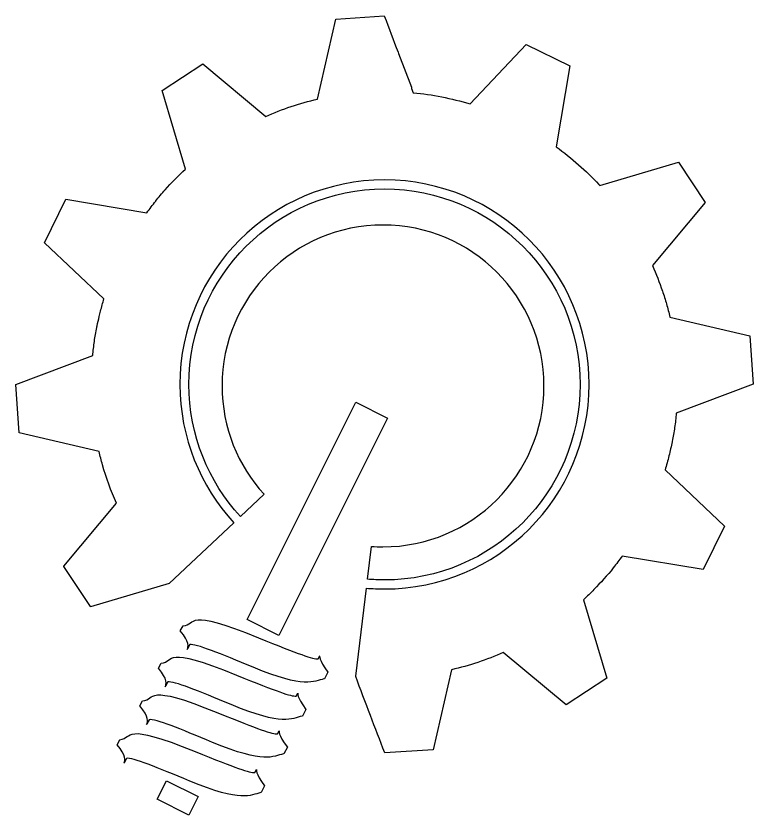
# Model space of a CAD drawing. Header units: millimetres. Extents: x -308 to 308, y -142 to 142.
# Drawn here: x -308.3 to -77.7, y -108.2 to 141.8 of the extents above; entities that cross this region are included whole.
import ezdxf

# ---------------------------------------------------------------- set-up
doc = ezdxf.new("R2010")
doc.units = ezdxf.units.MM
doc.header["$MEASUREMENT"] = 0
doc.layers.add('icon', color=7, linetype='Continuous')

msp = doc.modelspace()

# ---------------------------------------------------------------- linework, layer by layer
at = {"layer": 'icon', "color": 251}
for points, knots in [([(-104.0133, 4.1668), (-103.8259, 4.9168), (-103.6512, 5.6503), (-103.4838, 6.4024), (-103.4838, 6.4024), (-103.3184, 7.1341), (-103.1603, 7.8438), (-103.0132, 8.579), (-103.0132, 8.579), (-103.006, 8.6159), (-103.0206, 8.6579), (-103.0132, 8.6965), (-103.0132, 8.6965), (-102.7266, 10.1472), (-102.4625, 11.5948), (-102.2484, 13.0504), (-102.2484, 13.0504), (-102.0279, 14.5338), (-101.8661, 16.0345), (-101.719, 17.5207), (-101.719, 17.5207), (-101.719, 17.5207), (-77.7169, 26.5806), (-77.7169, 26.5806), (-77.7169, 26.5806), (-77.7169, 26.5806), (-78.7166, 41.6998), (-78.7166, 41.6998), (-78.7166, 41.6998), (-78.7166, 41.6998), (-103.7192, 47.5234), (-103.7192, 47.5234), (-103.7192, 47.5234), (-104.0501, 48.9266), (-104.3828, 50.3125), (-104.7781, 51.7002), (-104.7781, 51.7002), (-105.1677, 53.0665), (-105.6201, 54.4132), (-106.0722, 55.7599), (-106.0722, 55.7599), (-106.975, 58.4626), (-107.9832, 61.1022), (-109.1315, 63.7019), (-109.1315, 63.7019), (-109.1315, 63.7019), (-92.7182, 83.4099), (-92.7182, 83.4099), (-92.7182, 83.4099), (-92.7182, 83.4099), (-92.7182, 83.4685), (-92.7182, 83.4685), (-92.7182, 83.4685), (-92.7182, 83.4685), (-101.0719, 96.0575), (-101.0719, 96.0575), (-101.0719, 96.0575), (-101.0719, 96.0575), (-101.0719, 96.1168), (-101.0719, 96.1168), (-101.0719, 96.1168), (-101.0719, 96.1168), (-125.6623, 88.8214), (-125.6623, 88.8214), (-125.6623, 88.8214), (-125.756, 88.9231), (-125.8628, 89.0151), (-125.9565, 89.1157), (-125.9565, 89.1157), (-129.9633, 93.4083), (-134.4316, 97.367), (-139.3107, 100.8817), (-139.3107, 100.8817), (-139.3107, 100.8817), (-135.0749, 126.2373), (-135.0749, 126.2373), (-135.0749, 126.2373), (-135.0749, 126.2373), (-148.6646, 132.9435), (-148.6646, 132.9435), (-148.6646, 132.9435), (-148.6646, 132.9435), (-166.2545, 114.2945), (-166.2545, 114.2945), (-166.2545, 114.2945), (-172.1116, 116.088), (-178.079, 117.2407), (-184.0206, 117.8247), (-184.0206, 117.8247), (-184.0206, 117.8247), (-184.5503, 119.1776), (-184.5503, 119.1776), (-184.5503, 119.1776), (-184.5777, 119.253), (-184.5815, 119.3374), (-184.6089, 119.4132), (-184.6089, 119.4132), (-184.6089, 119.4132), (-184.6089, 119.5304), (-184.6089, 119.5304), (-184.6089, 119.5304), (-184.6089, 119.5304), (-188.6093, 130.1199), (-188.6093, 130.1199), (-188.6093, 130.1199), (-188.6093, 130.1199), (-188.7857, 130.5316), (-188.7857, 130.5316), (-188.7857, 130.5316), (-190.218, 134.3084), (-191.6527, 138.0591), (-193.0804, 141.8267), (-193.0804, 141.8267), (-193.0804, 141.8267), (-208.1995, 140.8266), (-208.1995, 140.8266), (-208.1995, 140.8266), (-208.1995, 140.8266), (-214.0235, 115.8245), (-214.0235, 115.8245), (-214.0235, 115.8245), (-219.5625, 114.5208), (-224.9988, 112.7139), (-230.2015, 110.4119), (-230.2015, 110.4119), (-230.2015, 110.4119), (-249.9091, 126.8253), (-249.9091, 126.8253), (-249.9091, 126.8253), (-249.9091, 126.8253), (-262.6162, 118.4713), (-262.6162, 118.4713), (-262.6162, 118.4713), (-262.6162, 118.4713), (-255.3214, 93.8809), (-255.3214, 93.8809), (-255.3214, 93.8809), (-257.5238, 91.8428), (-259.661, 89.6875), (-261.675, 87.4103), (-261.675, 87.4103), (-262.6816, 86.2748), (-263.6614, 85.1321), (-264.6164, 83.9391), (-264.6164, 83.9391), (-264.6257, 83.928), (-264.6071, 83.8922), (-264.6164, 83.8801), (-264.6164, 83.8801), (-265.5705, 82.685), (-266.4814, 81.4806), (-267.3814, 80.2328), (-267.3814, 80.2328), (-267.3814, 80.2328), (-292.7368, 84.4682), (-292.7368, 84.4682), (-292.7368, 84.4682), (-292.7368, 84.4682), (-299.4432, 70.8791), (-299.4432, 70.8791), (-299.4432, 70.8791), (-299.4432, 70.8791), (-280.7944, 53.2887), (-280.7944, 53.2887), (-280.7944, 53.2887), (-281.1832, 52.0185), (-281.5223, 50.7432), (-281.8533, 49.465), (-281.8533, 49.465), (-281.995, 48.9135), (-282.1347, 48.3702), (-282.2651, 47.8183), (-282.2651, 47.8183), (-282.5051, 46.8144), (-282.7662, 45.8242), (-282.971, 44.8176), (-282.971, 44.8176), (-283.0022, 44.6622), (-282.9996, 44.5013), (-283.0299, 44.347), (-283.0299, 44.347), (-283.3176, 42.8963), (-283.5805, 41.449), (-283.7946, 39.9938), (-283.7946, 39.9938), (-284.0135, 38.5076), (-284.1771, 37.0083), (-284.3242, 35.5231), (-284.3242, 35.5231), (-284.3242, 35.5231), (-308.3264, 26.4628), (-308.3264, 26.4628), (-308.3264, 26.4628), (-308.3264, 26.4628), (-307.3263, 11.3437), (-307.3263, 11.3437), (-307.3263, 11.3437), (-307.3263, 11.3437), (-282.324, 5.5201), (-282.324, 5.5201), (-282.324, 5.5201), (-281.9976, 4.1355), (-281.6538, 2.7716), (-281.265, 1.4018), (-281.265, 1.4018), (-281.2595, 1.3839), (-281.2705, 1.3615), (-281.265, 1.3432), (-281.265, 1.3432), (-280.1014, -2.7457), (-278.6305, -6.7699), (-276.9118, -10.6581), (-276.9118, -10.6581), (-276.9118, -10.6581), (-293.3251, -30.3658), (-293.3251, -30.3658), (-293.3251, -30.3658), (-293.3251, -30.3658), (-293.3251, -30.4243), (-293.3251, -30.4243), (-293.3251, -30.4243), (-293.3251, -30.4243), (-284.9712, -43.0141), (-284.9712, -43.0141), (-284.9712, -43.0141), (-284.9712, -43.0141), (-284.9712, -43.0726), (-284.9712, -43.0726), (-284.9712, -43.0726), (-284.9712, -43.0726), (-260.3807, -35.7783), (-260.3807, -35.7783), (-260.3807, -35.7783), (-260.3807, -35.7783), (-240.1745, -16.7562), (-240.1745, -16.7562), (-240.1745, -16.7562), (-250.6379, -5.3619), (-257.0275, 9.833), (-257.0275, 26.5221), (-257.0275, 26.5221), (-257.0275, 61.8705), (-228.3714, 90.5278), (-193.0215, 90.5278), (-193.0215, 90.5278), (-157.6718, 90.5278), (-129.0157, 61.8705), (-129.0157, 26.5221), (-129.0157, 26.5221), (-129.0157, -8.827), (-157.6718, -37.484), (-193.0215, -37.484), (-193.0215, -37.484), (-194.9312, -37.484), (-196.8199, -37.3951), (-198.6873, -37.2315), (-198.6873, -37.2315), (-198.6873, -37.2315), (-202.0223, -64.7809), (-202.0223, -64.7809), (-202.0223, -64.7809), (-202.0223, -64.7809), (-202.0223, -64.8395), (-202.0223, -64.8395), (-202.0223, -64.8395), (-200.5791, -68.8768), (-198.976, -72.9947), (-197.4336, -77.0757), (-197.4336, -77.0757), (-195.9493, -80.9935), (-194.4436, -84.8761), (-192.9626, -88.7829), (-192.9626, -88.7829), (-192.9626, -88.7829), (-177.8437, -87.7828), (-177.8437, -87.7828), (-177.8437, -87.7828), (-177.8437, -87.7828), (-172.0196, -62.7807), (-172.0196, -62.7807), (-172.0196, -62.7807), (-166.4834, -61.4698), (-161.0489, -59.6735), (-155.8417, -57.3681), (-155.8417, -57.3681), (-155.8417, -57.3681), (-136.134, -73.7812), (-136.134, -73.7812), (-136.134, -73.7812), (-136.134, -73.7812), (-123.4267, -65.4275), (-123.4267, -65.4275), (-123.4267, -65.4275), (-123.4267, -65.4275), (-130.7216, -40.8375), (-130.7216, -40.8375), (-130.7216, -40.8375), (-129.6103, -39.8098), (-128.5568, -38.749), (-127.4861, -37.6608), (-127.4861, -37.6608), (-125.3848, -35.5117), (-123.3286, -33.2741), (-121.4265, -30.8953), (-121.4265, -30.8953), (-121.4176, -30.8822), (-121.4358, -30.8495), (-121.4265, -30.8364), (-121.4265, -30.8364), (-120.4715, -29.6413), (-119.5626, -28.4389), (-118.6617, -27.189), (-118.6617, -27.189), (-118.6617, -27.189), (-93.3064, -31.4244), (-93.3064, -31.4244), (-93.3064, -31.4244), (-93.3064, -31.4244), (-86.5999, -17.8352), (-86.5999, -17.8352), (-86.5999, -17.8352), (-86.5999, -17.8352), (-105.2487, -0.2453), (-105.2487, -0.2453), (-105.2487, -0.2453), (-104.801, 1.2199), (-104.3857, 2.6906), (-104.0133, 4.1668)], [0, 0, 0, 0, 0.01204819, 0.01204819, 0.01204819, 0.01204819, 0.02409639, 0.02409639, 0.02409639, 0.02409639, 0.03614458, 0.03614458, 0.03614458, 0.03614458, 0.04819277, 0.04819277, 0.04819277, 0.04819277, 0.06024096, 0.06024096, 0.06024096, 0.06024096, 0.07228916, 0.07228916, 0.07228916, 0.07228916, 0.08433735, 0.08433735, 0.08433735, 0.08433735, 0.09638554, 0.09638554, 0.09638554, 0.09638554, 0.10843373, 0.10843373, 0.10843373, 0.10843373, 0.12048193, 0.12048193, 0.12048193, 0.12048193, 0.13253012, 0.13253012, 0.13253012, 0.13253012, 0.14457831, 0.14457831, 0.14457831, 0.14457831, 0.15662651, 0.15662651, 0.15662651, 0.15662651, 0.1686747, 0.1686747, 0.1686747, 0.1686747, 0.18072289, 0.18072289, 0.18072289, 0.18072289, 0.19277108, 0.19277108, 0.19277108, 0.19277108, 0.20481928, 0.20481928, 0.20481928, 0.20481928, 0.21686747, 0.21686747, 0.21686747, 0.21686747, 0.22891566, 0.22891566, 0.22891566, 0.22891566, 0.24096386, 0.24096386, 0.24096386, 0.24096386, 0.25301205, 0.25301205, 0.25301205, 0.25301205, 0.26506024, 0.26506024, 0.26506024, 0.26506024, 0.27710843, 0.27710843, 0.27710843, 0.27710843, 0.28915663, 0.28915663, 0.28915663, 0.28915663, 0.30120482, 0.30120482, 0.30120482, 0.30120482, 0.31325301, 0.31325301, 0.31325301, 0.31325301, 0.3253012, 0.3253012, 0.3253012, 0.3253012, 0.3373494, 0.3373494, 0.3373494, 0.3373494, 0.34939759, 0.34939759, 0.34939759, 0.34939759, 0.36144578, 0.36144578, 0.36144578, 0.36144578, 0.37349398, 0.37349398, 0.37349398, 0.37349398, 0.38554217, 0.38554217, 0.38554217, 0.38554217, 0.39759036, 0.39759036, 0.39759036, 0.39759036, 0.40963855, 0.40963855, 0.40963855, 0.40963855, 0.42168675, 0.42168675, 0.42168675, 0.42168675, 0.43373494, 0.43373494, 0.43373494, 0.43373494, 0.44578313, 0.44578313, 0.44578313, 0.44578313, 0.45783133, 0.45783133, 0.45783133, 0.45783133, 0.46987952, 0.46987952, 0.46987952, 0.46987952, 0.48192771, 0.48192771, 0.48192771, 0.48192771, 0.4939759, 0.4939759, 0.4939759, 0.4939759, 0.5060241, 0.5060241, 0.5060241, 0.5060241, 0.51807229, 0.51807229, 0.51807229, 0.51807229, 0.53012048, 0.53012048, 0.53012048, 0.53012048, 0.54216867, 0.54216867, 0.54216867, 0.54216867, 0.55421687, 0.55421687, 0.55421687, 0.55421687, 0.56626506, 0.56626506, 0.56626506, 0.56626506, 0.57831325, 0.57831325, 0.57831325, 0.57831325, 0.59036145, 0.59036145, 0.59036145, 0.59036145, 0.60240964, 0.60240964, 0.60240964, 0.60240964, 0.61445783, 0.61445783, 0.61445783, 0.61445783, 0.62650602, 0.62650602, 0.62650602, 0.62650602, 0.63855422, 0.63855422, 0.63855422, 0.63855422, 0.65060241, 0.65060241, 0.65060241, 0.65060241, 0.6626506, 0.6626506, 0.6626506, 0.6626506, 0.6746988, 0.6746988, 0.6746988, 0.6746988, 0.68674699, 0.68674699, 0.68674699, 0.68674699, 0.69879518, 0.69879518, 0.69879518, 0.69879518, 0.71084337, 0.71084337, 0.71084337, 0.71084337, 0.72289157, 0.72289157, 0.72289157, 0.72289157, 0.73493976, 0.73493976, 0.73493976, 0.73493976, 0.74698795, 0.74698795, 0.74698795, 0.74698795, 0.75903614, 0.75903614, 0.75903614, 0.75903614, 0.77108434, 0.77108434, 0.77108434, 0.77108434, 0.78313253, 0.78313253, 0.78313253, 0.78313253, 0.79518072, 0.79518072, 0.79518072, 0.79518072, 0.80722892, 0.80722892, 0.80722892, 0.80722892, 0.81927711, 0.81927711, 0.81927711, 0.81927711, 0.8313253, 0.8313253, 0.8313253, 0.8313253, 0.84337349, 0.84337349, 0.84337349, 0.84337349, 0.85542169, 0.85542169, 0.85542169, 0.85542169, 0.86746988, 0.86746988, 0.86746988, 0.86746988, 0.87951807, 0.87951807, 0.87951807, 0.87951807, 0.89156627, 0.89156627, 0.89156627, 0.89156627, 0.90361446, 0.90361446, 0.90361446, 0.90361446, 0.91566265, 0.91566265, 0.91566265, 0.91566265, 0.92771084, 0.92771084, 0.92771084, 0.92771084, 0.93975904, 0.93975904, 0.93975904, 0.93975904, 0.95180723, 0.95180723, 0.95180723, 0.95180723, 0.96385542, 0.96385542, 0.96385542, 0.96385542, 0.97590361, 0.97590361, 0.97590361, 0.97590361, 1, 1, 1, 1]), ([(-210.7346, -63.5362), (-213.7754, -59.3683), (-213.2953, -58.4309), (-213.2953, -58.4309), (-213.2953, -58.4309), (-213.2953, -58.4309), (-213.8195, -59.3356), (-213.8195, -59.3356), (-213.8195, -59.3356), (-215.3333, -59.4713), (-219.6958, -57.951), (-232.4452, -52.7651), (-232.4452, -52.7651), (-255.8665, -43.2511), (-251.5602, -48.5917), (-256.0641, -49.0475), (-256.0641, -49.0475), (-256.0641, -49.0475), (-256.909, -50.6136), (-256.909, -50.6136), (-256.909, -50.6136), (-253.9132, -53.9853), (-254.4639, -55.7964), (-254.6945, -56.2618), (-254.6945, -56.2618), (-254.6945, -56.2618), (-253.9647, -54.9069), (-253.9647, -54.9069), (-253.9647, -54.9069), (-252.1529, -54.4928), (-244.1568, -57.8501), (-234.1485, -62.0066), (-234.1485, -62.0066), (-217.8015, -68.7813), (-215.18, -66.3856), (-211.9636, -65.606), (-211.9636, -65.606), (-211.8837, -65.5898), (-211.8358, -65.5729), (-211.8358, -65.5729), (-211.8358, -65.5729), (-211.8358, -65.5729), (-210.7346, -63.5362), (-210.7346, -63.5362)], [0, 0, 0, 0, 0.08333333, 0.08333333, 0.08333333, 0.08333333, 0.16666667, 0.16666667, 0.16666667, 0.16666667, 0.25, 0.25, 0.25, 0.25, 0.33333333, 0.33333333, 0.33333333, 0.33333333, 0.41666667, 0.41666667, 0.41666667, 0.41666667, 0.5, 0.5, 0.5, 0.5, 0.58333333, 0.58333333, 0.58333333, 0.58333333, 0.66666667, 0.66666667, 0.66666667, 0.66666667, 0.75, 0.75, 0.75, 0.75, 0.83333333, 0.83333333, 0.83333333, 0.83333333, 1, 1, 1, 1]), ([(-220.16, -70.0991), (-220.16, -70.0991), (-220.6896, -71.0127), (-220.6896, -71.0127), (-220.6896, -71.0127), (-222.2024, -71.1491), (-226.5586, -69.6288), (-239.3154, -64.4498), (-239.3154, -64.4498), (-262.7312, -54.9248), (-258.4302, -60.2654), (-262.9316, -60.7215), (-262.9316, -60.7215), (-262.9316, -60.7215), (-263.7763, -62.2877), (-263.7763, -62.2877), (-263.7763, -62.2877), (-260.776, -65.6742), (-261.3341, -67.476), (-261.562, -67.9339), (-261.562, -67.9339), (-261.562, -67.9339), (-260.8302, -66.5878), (-260.8302, -66.5878), (-260.8302, -66.5878), (-259.0204, -66.1706), (-251.0224, -69.5275), (-241.0187, -73.6785), (-241.0187, -73.6785), (-224.6716, -80.4547), (-222.0428, -78.0614), (-218.8309, -77.2766), (-218.8309, -77.2766), (-218.751, -77.2597), (-218.7041, -77.2432), (-218.7041, -77.2432), (-218.7041, -77.2432), (-218.7041, -77.2432), (-217.6029, -75.2082), (-217.6029, -75.2082), (-217.6029, -75.2082), (-220.6353, -71.0385), (-220.16, -70.0991), (-220.16, -70.0991)], [0, 0, 0, 0, 0.08333333, 0.08333333, 0.08333333, 0.08333333, 0.16666667, 0.16666667, 0.16666667, 0.16666667, 0.25, 0.25, 0.25, 0.25, 0.33333333, 0.33333333, 0.33333333, 0.33333333, 0.41666667, 0.41666667, 0.41666667, 0.41666667, 0.5, 0.5, 0.5, 0.5, 0.58333333, 0.58333333, 0.58333333, 0.58333333, 0.66666667, 0.66666667, 0.66666667, 0.66666667, 0.75, 0.75, 0.75, 0.75, 0.83333333, 0.83333333, 0.83333333, 0.83333333, 1, 1, 1, 1]), ([(-254.6945, -56.2618), (-254.6945, -56.2618), (-254.7681, -56.3996), (-254.7681, -56.3996), (-254.7681, -56.3996), (-254.7681, -56.3996), (-254.735, -56.3442), (-254.6945, -56.2618)], [0, 0, 0, 0, 0.33333333, 0.33333333, 0.33333333, 0.33333333, 1, 1, 1, 1]), ([(-225.9767, -81.9075), (-225.9767, -81.9075), (-226.499, -82.8191), (-226.499, -82.8191), (-226.499, -82.8191), (-228.0147, -82.9589), (-232.3744, -81.4348), (-245.1267, -76.252), (-245.1267, -76.252), (-268.548, -66.7439), (-264.2433, -72.0721), (-268.7428, -72.5313), (-268.7428, -72.5313), (-268.7428, -72.5313), (-269.5903, -74.0978), (-269.5903, -74.0978), (-269.5903, -74.0978), (-266.5992, -77.4692), (-267.1423, -79.2747), (-267.373, -79.7436), (-267.373, -79.7436), (-267.373, -79.7436), (-266.6459, -78.39), (-266.6459, -78.39), (-266.6459, -78.39), (-264.8343, -77.9766), (-256.8382, -81.3373), (-246.8299, -85.4887), (-246.8299, -85.4887), (-230.4736, -92.2721), (-227.8521, -89.8694), (-224.6347, -89.0843), (-224.6347, -89.0843), (-224.5603, -89.0661), (-224.5153, -89.0512), (-224.5153, -89.0512), (-224.5153, -89.0512), (-224.5153, -89.0512), (-223.416, -87.0238), (-223.416, -87.0238), (-223.416, -87.0238), (-226.4492, -82.8521), (-225.9767, -81.9075), (-225.9767, -81.9075)], [0, 0, 0, 0, 0.08333333, 0.08333333, 0.08333333, 0.08333333, 0.16666667, 0.16666667, 0.16666667, 0.16666667, 0.25, 0.25, 0.25, 0.25, 0.33333333, 0.33333333, 0.33333333, 0.33333333, 0.41666667, 0.41666667, 0.41666667, 0.41666667, 0.5, 0.5, 0.5, 0.5, 0.58333333, 0.58333333, 0.58333333, 0.58333333, 0.66666667, 0.66666667, 0.66666667, 0.66666667, 0.75, 0.75, 0.75, 0.75, 0.83333333, 0.83333333, 0.83333333, 0.83333333, 1, 1, 1, 1]), ([(-261.5611, -67.9339), (-261.5611, -67.9339), (-261.6319, -68.0658), (-261.6319, -68.0658), (-261.6319, -68.0658), (-261.6319, -68.0658), (-261.6014, -68.0145), (-261.5611, -67.9339)], [0, 0, 0, 0, 0.33333333, 0.33333333, 0.33333333, 0.33333333, 1, 1, 1, 1]), ([(-233.0878, -94.0336), (-233.0878, -94.0336), (-233.6154, -94.9434), (-233.6154, -94.9434), (-233.6154, -94.9434), (-235.1257, -95.0795), (-239.4836, -93.5588), (-252.2358, -88.3781), (-252.2358, -88.3781), (-275.659, -78.861), (-271.3505, -84.2012), (-275.8547, -84.6574), (-275.8547, -84.6574), (-275.8547, -84.6574), (-276.7013, -86.2221), (-276.7013, -86.2221), (-276.7013, -86.2221), (-273.7009, -89.6066), (-274.2589, -91.408), (-274.4895, -91.8676), (-274.4895, -91.8676), (-274.4895, -91.8676), (-273.755, -90.5185), (-273.755, -90.5185), (-273.755, -90.5185), (-271.9433, -90.1047), (-263.9474, -93.4634), (-253.9416, -97.6109), (-253.9416, -97.6109), (-237.6012, -104.3802), (-234.9731, -101.9976), (-231.7586, -101.2142), (-231.7586, -101.2142), (-231.6741, -101.1959), (-231.6263, -101.179), (-231.6263, -101.179), (-231.6263, -101.179), (-231.6263, -101.179), (-230.5251, -99.146), (-230.5251, -99.146), (-230.5251, -99.146), (-233.563, -94.9747), (-233.0878, -94.0336), (-233.0878, -94.0336)], [0, 0, 0, 0, 0.08333333, 0.08333333, 0.08333333, 0.08333333, 0.16666667, 0.16666667, 0.16666667, 0.16666667, 0.25, 0.25, 0.25, 0.25, 0.33333333, 0.33333333, 0.33333333, 0.33333333, 0.41666667, 0.41666667, 0.41666667, 0.41666667, 0.5, 0.5, 0.5, 0.5, 0.58333333, 0.58333333, 0.58333333, 0.58333333, 0.66666667, 0.66666667, 0.66666667, 0.66666667, 0.75, 0.75, 0.75, 0.75, 0.83333333, 0.83333333, 0.83333333, 0.83333333, 1, 1, 1, 1]), ([(-267.373, -79.7436), (-267.373, -79.7436), (-267.4457, -79.8814), (-267.4457, -79.8814), (-267.4457, -79.8814), (-267.4457, -79.8814), (-267.4126, -79.826), (-267.373, -79.7436)], [0, 0, 0, 0, 0.33333333, 0.33333333, 0.33333333, 0.33333333, 1, 1, 1, 1]), ([(-274.4887, -91.8676), (-274.4887, -91.8676), (-274.5595, -92.0023), (-274.5595, -92.0023), (-274.5595, -92.0023), (-274.5595, -92.0023), (-274.5292, -91.9489), (-274.4887, -91.8676)], [0, 0, 0, 0, 0.33333333, 0.33333333, 0.33333333, 0.33333333, 1, 1, 1, 1])]:
    msp.add_open_spline(points, degree=3, knots=knots, dxfattribs=at)
at = {"layer": 'icon', "color": 23}
for points, knots in [([(-193.0215, 87.7039), (-226.8115, 87.7039), (-254.2038, 60.3116), (-254.2038, 26.5221), (-254.2038, 26.5221), (-254.2038, 10.5644), (-248.0918, -3.9422), (-238.0845, -14.8349), (-238.0845, -14.8349), (-238.0845, -14.8349), (-230.7134, -7.8645), (-230.7134, -7.8645), (-230.7134, -7.8645), (-238.8735, 1.0855), (-243.8499, 12.988), (-243.8499, 26.0529), (-243.8499, 26.0529), (-243.8499, 53.8658), (-221.3035, 76.4105), (-193.4922, 76.4105), (-193.4922, 76.4105), (-165.68, 76.4105), (-143.1346, 53.8658), (-143.1346, 26.0529), (-143.1346, 26.0529), (-143.1346, -1.758), (-165.68, -24.3044), (-193.4922, -24.3044), (-193.4922, -24.3044), (-194.7118, -24.3044), (-195.9205, -24.2583), (-197.1184, -24.1732), (-197.1184, -24.1732), (-197.1184, -24.1732), (-198.3751, -34.4248), (-198.3751, -34.4248), (-198.3751, -34.4248), (-196.6075, -34.5795), (-194.8288, -34.6604), (-193.0215, -34.6604), (-193.0215, -34.6604), (-159.2316, -34.6604), (-131.8393, -7.2678), (-131.8393, 26.5221), (-131.8393, 26.5221), (-131.8393, 60.3116), (-159.2316, 87.7039), (-193.0215, 87.7039)], [0, 0, 0, 0, 0.07692308, 0.07692308, 0.07692308, 0.07692308, 0.15384615, 0.15384615, 0.15384615, 0.15384615, 0.23076923, 0.23076923, 0.23076923, 0.23076923, 0.30769231, 0.30769231, 0.30769231, 0.30769231, 0.38461538, 0.38461538, 0.38461538, 0.38461538, 0.46153846, 0.46153846, 0.46153846, 0.46153846, 0.53846154, 0.53846154, 0.53846154, 0.53846154, 0.61538462, 0.61538462, 0.61538462, 0.61538462, 0.69230769, 0.69230769, 0.69230769, 0.69230769, 0.76923077, 0.76923077, 0.76923077, 0.76923077, 0.84615385, 0.84615385, 0.84615385, 0.84615385, 1, 1, 1, 1]), ([(-192.0417, 16.0007), (-192.0417, 16.0007), (-201.9672, 20.9706), (-201.9672, 20.9706), (-201.9672, 20.9706), (-201.9672, 20.9706), (-235.9896, -47.0324), (-235.9896, -47.0324), (-235.9896, -47.0324), (-235.9896, -47.0324), (-226.0641, -51.9982), (-226.0641, -51.9982), (-226.0641, -51.9982), (-226.0641, -51.9982), (-192.0417, 16.0007), (-192.0417, 16.0007)], [0, 0, 0, 0, 0.2, 0.2, 0.2, 0.2, 0.4, 0.4, 0.4, 0.4, 0.6, 0.6, 0.6, 0.6, 1, 1, 1, 1]), ([(-251.3109, -102.4606), (-251.3109, -102.4606), (-261.2411, -97.4935), (-261.2411, -97.4935), (-261.2411, -97.4935), (-261.2411, -97.4935), (-264.1263, -103.2623), (-264.1263, -103.2623), (-264.1263, -103.2623), (-264.1263, -103.2623), (-254.1964, -108.2298), (-254.1964, -108.2298), (-254.1964, -108.2298), (-254.1964, -108.2298), (-251.3109, -102.4606), (-251.3109, -102.4606)], [0, 0, 0, 0, 0.2, 0.2, 0.2, 0.2, 0.4, 0.4, 0.4, 0.4, 0.6, 0.6, 0.6, 0.6, 1, 1, 1, 1])]:
    msp.add_open_spline(points, degree=3, knots=knots, dxfattribs=at)

doc.saveas('drawing.dxf')
